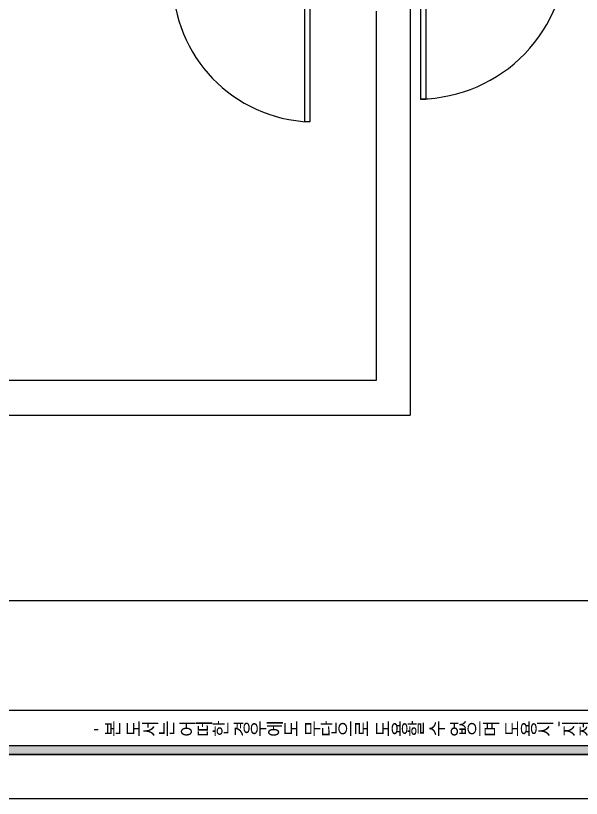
# Model space of a CAD drawing. Header units: inches. Extents: x 47110 to 276445, y 19043 to 183074.
# Drawn here: x 139043 to 142262, y 127659 to 132114 of the extents above; entities that cross this region are included whole.
import ezdxf
from ezdxf.enums import TextEntityAlignment as Align

# ---------------------------------------------------------------- set-up
doc = ezdxf.new("R2010")
doc.units = ezdxf.units.IN
doc.header["$LTSCALE"] = 50
doc.header["$MEASUREMENT"] = 0
for name, color, linetype in [('04_FUR', 6, 'Continuous'), ('FORM(YOURNAME)-11', 1, 'Continuous'), ('도면층2', 2, 'Continuous'), ('도면층4', 4, 'Continuous'), ('도면층5', 5, 'Continuous')]:
    doc.layers.add(name, color=color, linetype=linetype)
doc.styles.add('YOURNAME', font='@Microsoft JhengHei Light.ttf')

# ---------------------------------------------------------------- blocks, each defined once
blk = doc.blocks.new('fffsere')
at = {"layer": '도면층2'}
for p, q in [((56756.1, 24768.7), (56756.1, 21708.7)), ((56566.1, 21908.7), (56566.1, 24008.7)), ((52146.1, 21908.7), (56566.1, 21908.7)), ((51946.1, 21708.7), (56756.1, 21708.7))]:
    blk.add_line(p, q, dxfattribs=at)
at = {"layer": '도면층4'}
for p, q in [((56816.1, 24368.7), (56816.1, 23508.7)), ((56846.1, 24368.7), (56846.1, 23509.2)), ((56816.1, 23508.7), (56846.1, 23508.7))]:
    blk.add_line(p, q, dxfattribs=at)
at = {"layer": '도면층5'}
blk.add_arc((56801.4, 24353.9), 844.8, 270.9961, 1.0008, dxfattribs=at)
blk = doc.blocks.new('FORM-PLAN')
at = {"layer": 'FORM(YOURNAME)-11'}
h = blk.add_hatch(color=256, dxfattribs=at)
h.dxf.hatch_style = 1
h.paths.add_polyline_path([(-71444, 55115), (10556, 55115), (10556, 54915), (-71444, 54915)])
h.paths.add_polyline_path([(-71444, -2085), (10556, -2085), (10556, -2285), (-71444, -2285)])
at = {"layer": 'Defpoints', "color": 158}
blk.add_line((1346, -1285), (-71444, -1285), dxfattribs=at)
for points in [[(-71444, -2285), (10556, -2285), (10556, 55115), (-71444, 55115)], [(-69444, 53115), (-64, 53115), (-64, 1215), (-69444, 1215)]]:
    blk.add_lwpolyline(points, close=True, dxfattribs=at)
at = {"layer": 'FORM(YOURNAME)-11', "color": 250}
blk.add_lwpolyline([(-72444, -3285), (11556, -3285), (11556, 56115), (-72444, 56115)], close=True, dxfattribs=at)
at = {"layer": 'FORM(YOURNAME)-11'}
blk.add_lwpolyline([(-71444, -2085), (10556, -2085), (10556, -2285), (-71444, -2285)], close=True, dxfattribs=at)
at = {"layer": 'FORM(YOURNAME)-11', "color": 1, "style": 'YOURNAME'}
blk.add_text("- 본 도서는 어떠한 경우에도 무단으로 도용할 수 없으며 도용시 '지적재산권' 보호에 관한 법률에 의거, 법적 분쟁이 발생합니다.  또한 본 도서에 관한 모든 저작권은 당사에 있습니다. -", height=300, dxfattribs=at).set_placement((-32990, -1685), align=Align.MIDDLE_CENTER)
at = {"layer": 'FORM(YOURNAME)-11', "color": 3, "style": 'YOURNAME'}
for tag, height, p in [('1', 450, (9905, 18188)), ('2', 450, (9905, 17544)), ('3', 450, (9905, 16257)), ('4', 450, (9905, 14326)), ('5', 515, (9905, 12009)), ('6', 515, (9905, 9757)), ('7', 515, (9905, 7504)), ('8', 515, (9905, 5252)), ('9', 515, (9905, 2999)), ('10', 515, (5655, 811)), ('11', 515, (9905, 747)), ('12', 515, (5655, -1441)), ('13', 515, (9905, -1441))]:
    blk.add_attdef(tag, text='', height=height, dxfattribs=at).set_placement(p, align=Align.MIDDLE_RIGHT)

msp = doc.modelspace()

# ---------------------------------------------------------------- linework, layer by layer
at = {"layer": '04_FUR'}
msp.add_line((141097.4644833, 130039.3407211), (141097.4644833, 130739.3407211), dxfattribs=at)
at = {"layer": '도면층4'}
for p, q in [((140687.4644833, 132319.3407211), (140687.4644833, 131509.8964673)), ((140717.4644833, 132319.3407211), (140717.4644833, 131509.3407211)), ((140717.4644833, 131509.3407211), (140687.4644833, 131509.3407211))]:
    msp.add_line(p, q, dxfattribs=at)
at = {"layer": '도면층5'}
msp.add_arc((140747.4644833, 132319.3407211), 810, 180, 267.8774486371, dxfattribs=at)

# ---------------------------------------------------------------- block references
at = {"xscale": 0.2500000000000001, "yscale": 0.2500000000000001, "zscale": 0.2500000000000001}
msp.add_blockref('FORM-PLAN', (151510.0588334, 128479.7047289), dxfattribs=at)
msp.add_blockref('fffsere', (84531.4049133, 108130.6654167))

doc.saveas('drawing.dxf')
